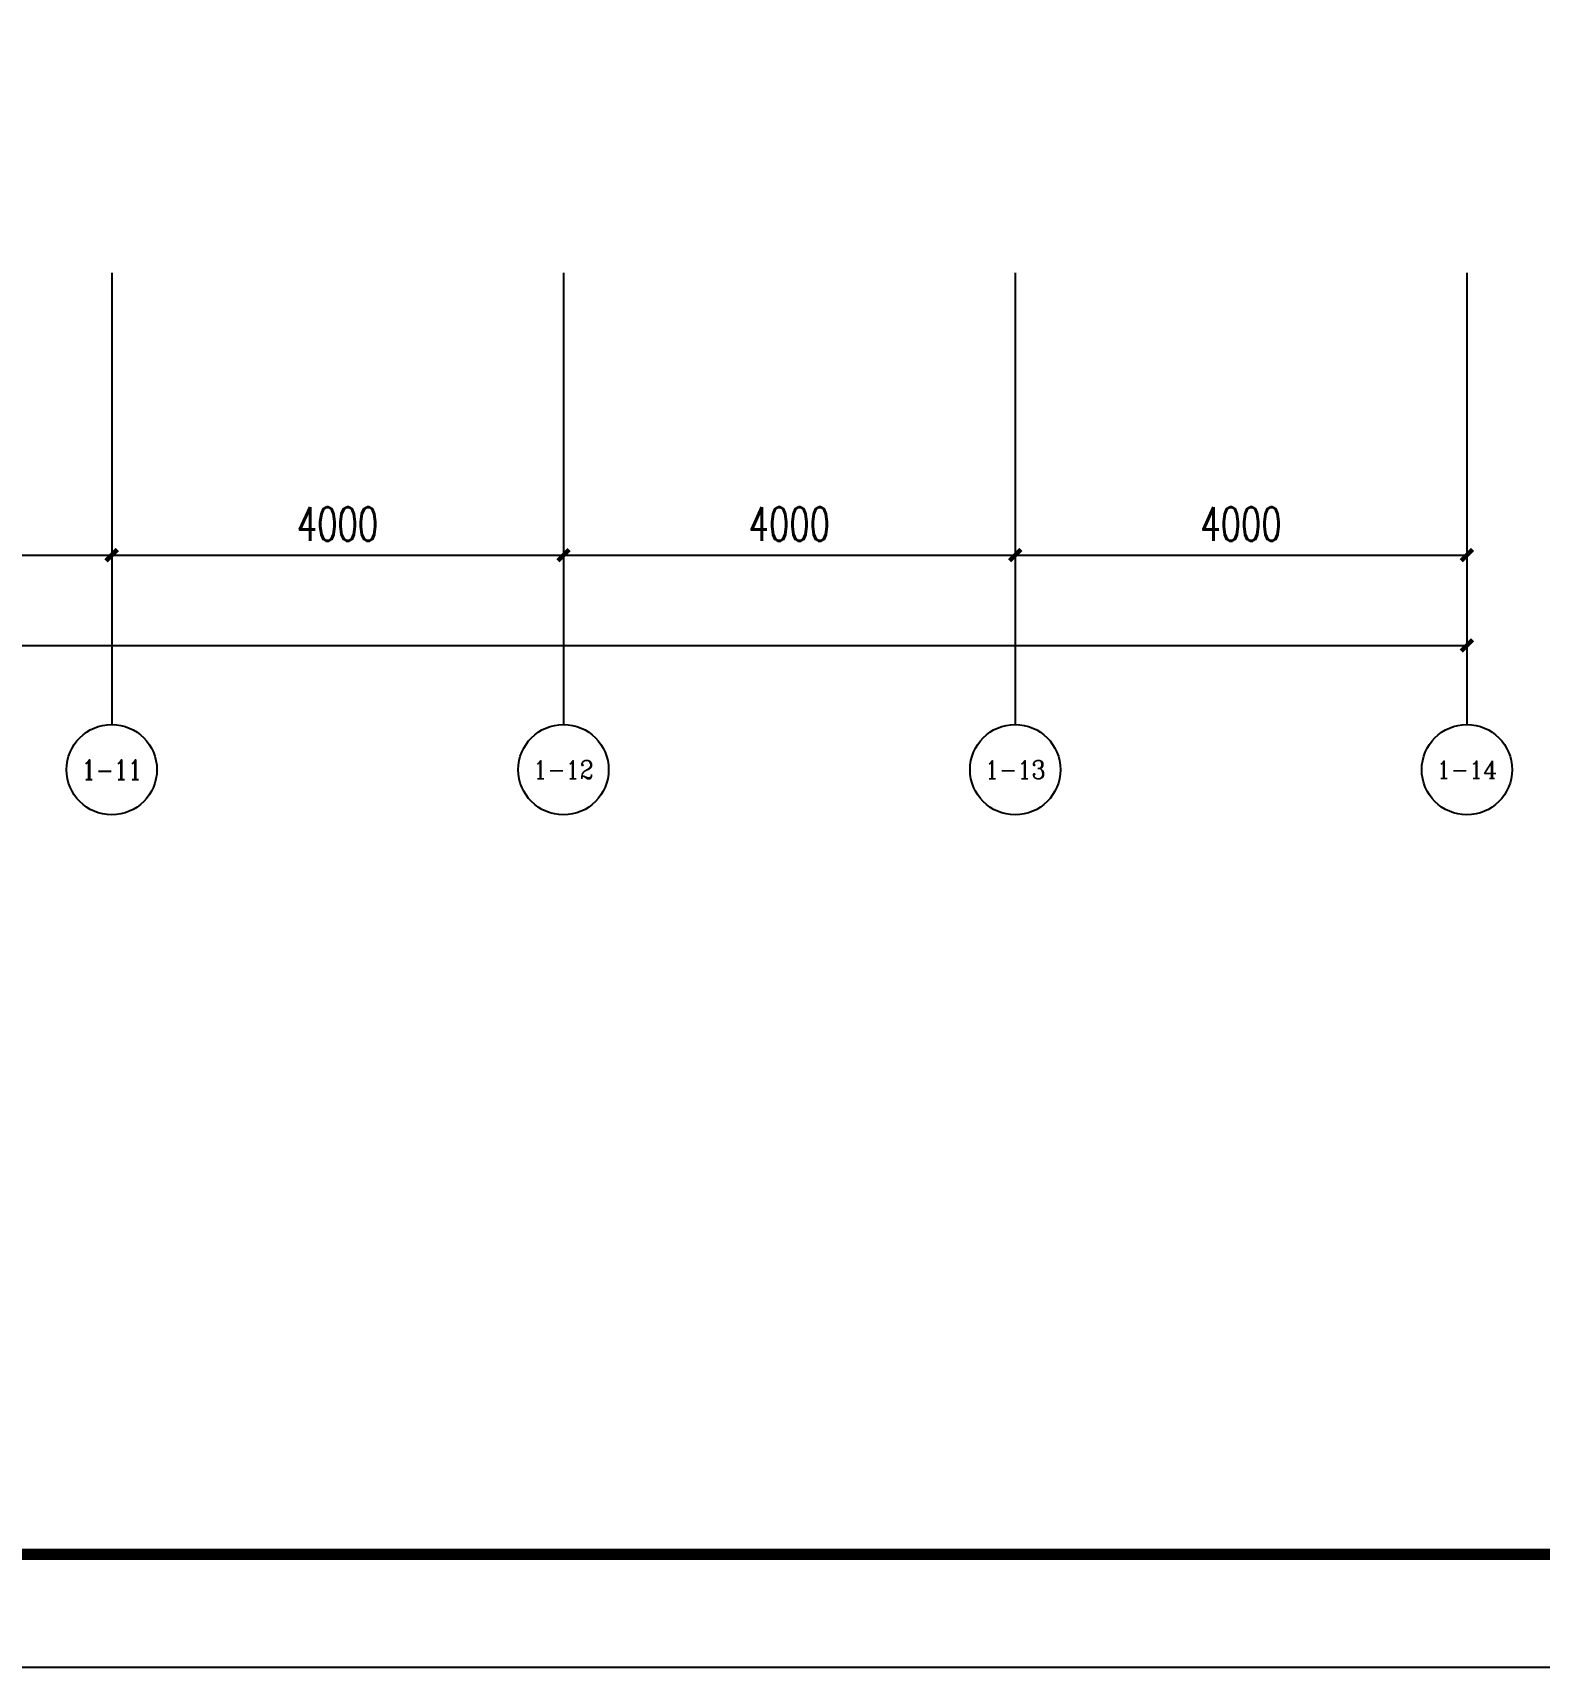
# Model space of a CAD drawing. Extents: x -6243262 to 3079315, y -2914302 to 172723.
# Drawn here: x -5753181 to -5739840, y -799772 to -785297 of the extents above; entities that cross this region are included whole.
import ezdxf
from ezdxf.enums import TextEntityAlignment as Align

# ---------------------------------------------------------------- set-up
doc = ezdxf.new("R2010")
doc.units = 0
doc.header["$LTSCALE"] = 1000
for name, color, linetype in [('AXIS', 3, 'Continuous'), ('AXIS_TEXT', 7, 'Continuous'), ('PUB_TITLE', 4, 'Continuous')]:
    doc.layers.add(name, color=color, linetype=linetype)
doc.styles.add('_TCH_AXIS', font='COMPLEX', dxfattribs={"bigfont": 'GBCBIG'})
doc.styles.add('_TCH_DIM_T3', font='SIMPLEX', dxfattribs={"width": 0.705882, "bigfont": 'GBCBIG'})
doc.styles.add('COMPLEX', font='COMPLEX')
doc.dimstyles.new('_TCH_ARCH&&100', dxfattribs={"dimtxt": 297.5, "dimasz": 100, "dimexe": 250, "dimexo": 300, "dimgap": 126.25, "dimtad": 1, "dimdec": 0, "dimzin": 0, "dimdsep": 46, "dimtxsty": '_TCH_DIM_T3', "dimblk": 'ARCHTICK', "dimcen": 0.09, "dimclrt": 7, "dimazin": 2, "dimtfac": 1, "dimtdec": 0, "dimtix": 1, "dimtmove": 2, "dimatfit": 3, "dimfxl": 0, "dimtolj": 1, "dimtzin": 0, "dimarcsym": 0})

# ---------------------------------------------------------------- blocks, each defined once
blk = doc.blocks.new('_AXISO')
at = {"color": 0}
blk.add_circle((0, 0), 0.5, dxfattribs=at)
at = {"layer": 'AXIS_TEXT', "color": 0, "style": 'COMPLEX', "width": 1.041667}
blk.add_attdef('A', text='', height=0.56, dxfattribs=at).set_placement((-0.25, -0.28), (0.25, -0.28), align=Align.FIT)
blk = doc.blocks.new('_ArchTick')
at = {"color": 0, "linetype": 'ByBlock', "const_width": 0.4}
blk.add_lwpolyline([(-0.5, -0.5), (0.5, 0.5)], dxfattribs=at)
blk = doc.blocks.new('*D86')
at = {"layer": 'AXIS', "color": 0, "lineweight": -2, "transparency": 16777216}
for p, q in [((1357095, -788352), (1357095, -791602)), ((1397095, -788352), (1397095, -791602)), ((1357095, -791352), (1397095, -791352))]:
    blk.add_line(p, q, dxfattribs=at)
at = {"layer": 'Defpoints', "color": 0, "transparency": 16777216}
for p in [(1357095, -788052), (1397095, -788052), (1397095, -791352)]:
    blk.add_point(p, dxfattribs=at)
at = {"layer": 'AXIS', "color": 0, "lineweight": -2, "transparency": 16777216, "xscale": 100, "yscale": 100, "zscale": 100, "rotation": 180}
blk.add_blockref('_ArchTick', (1357095, -791352), dxfattribs=at)
at = {"layer": 'AXIS', "color": 0, "lineweight": -2, "transparency": 16777216, "xscale": 100, "yscale": 100, "zscale": 100}
blk.add_blockref('_ArchTick', (1397095, -791352), dxfattribs=at)
at = {"layer": 'AXIS', "color": 7, "transparency": 16777216, "insert": (1377095, -791077), "char_height": 297.5, "attachment_point": 5, "style": '_TCH_DIM_T3'}
blk.add_mtext('\\A1;40000', dxfattribs=at)
blk = doc.blocks.new('*D87')
at = {"layer": 'AXIS', "color": 0, "lineweight": -2, "transparency": 16777216}
for p, q in [((1393095, -788352), (1393095, -790802)), ((1397095, -788352), (1397095, -790802)), ((1393095, -790552), (1397095, -790552))]:
    blk.add_line(p, q, dxfattribs=at)
at = {"layer": 'Defpoints', "color": 0, "transparency": 16777216}
for p in [(1393095, -788052), (1397095, -788052), (1397095, -790552)]:
    blk.add_point(p, dxfattribs=at)
at = {"layer": 'AXIS', "color": 0, "lineweight": -2, "transparency": 16777216, "xscale": 100, "yscale": 100, "zscale": 100, "rotation": 180}
blk.add_blockref('_ArchTick', (1393095, -790552), dxfattribs=at)
at = {"layer": 'AXIS', "color": 0, "lineweight": -2, "transparency": 16777216, "xscale": 100, "yscale": 100, "zscale": 100}
blk.add_blockref('_ArchTick', (1397095, -790552), dxfattribs=at)
at = {"layer": 'AXIS', "color": 7, "transparency": 16777216, "insert": (1395095, -790277), "char_height": 297.5, "attachment_point": 5, "style": '_TCH_DIM_T3'}
blk.add_mtext('\\A1;4000', dxfattribs=at)
blk = doc.blocks.new('*D88')
at = {"layer": 'AXIS', "color": 0, "lineweight": -2, "transparency": 16777216}
for p, q in [((1389095, -788352), (1389095, -790802)), ((1393095, -788352), (1393095, -790802)), ((1389095, -790552), (1393095, -790552))]:
    blk.add_line(p, q, dxfattribs=at)
at = {"layer": 'Defpoints', "color": 0, "transparency": 16777216}
for p in [(1389095, -788052), (1393095, -788052), (1393095, -790552)]:
    blk.add_point(p, dxfattribs=at)
at = {"layer": 'AXIS', "color": 0, "lineweight": -2, "transparency": 16777216, "xscale": 100, "yscale": 100, "zscale": 100, "rotation": 180}
blk.add_blockref('_ArchTick', (1389095, -790552), dxfattribs=at)
at = {"layer": 'AXIS', "color": 0, "lineweight": -2, "transparency": 16777216, "xscale": 100, "yscale": 100, "zscale": 100}
blk.add_blockref('_ArchTick', (1393095, -790552), dxfattribs=at)
at = {"layer": 'AXIS', "color": 7, "transparency": 16777216, "insert": (1391095, -790277), "char_height": 297.5, "attachment_point": 5, "style": '_TCH_DIM_T3'}
blk.add_mtext('\\A1;4000', dxfattribs=at)
blk = doc.blocks.new('*D89')
at = {"layer": 'AXIS', "color": 0, "lineweight": -2, "transparency": 16777216}
for p, q in [((1385095, -788352), (1385095, -790802)), ((1389095, -788352), (1389095, -790802)), ((1385095, -790552), (1389095, -790552))]:
    blk.add_line(p, q, dxfattribs=at)
at = {"layer": 'Defpoints', "color": 0, "transparency": 16777216}
for p in [(1385095, -788052), (1389095, -788052), (1389095, -790552)]:
    blk.add_point(p, dxfattribs=at)
at = {"layer": 'AXIS', "color": 0, "lineweight": -2, "transparency": 16777216, "xscale": 100, "yscale": 100, "zscale": 100, "rotation": 180}
blk.add_blockref('_ArchTick', (1385095, -790552), dxfattribs=at)
at = {"layer": 'AXIS', "color": 0, "lineweight": -2, "transparency": 16777216, "xscale": 100, "yscale": 100, "zscale": 100}
blk.add_blockref('_ArchTick', (1389095, -790552), dxfattribs=at)
at = {"layer": 'AXIS', "color": 7, "transparency": 16777216, "insert": (1387095, -790277), "char_height": 297.5, "attachment_point": 5, "style": '_TCH_DIM_T3'}
blk.add_mtext('\\A1;4000', dxfattribs=at)
blk = doc.blocks.new('*D90')
at = {"layer": 'AXIS', "color": 0, "lineweight": -2, "transparency": 16777216}
for p, q in [((1381095, -788352), (1381095, -790802)), ((1385095, -788352), (1385095, -790802)), ((1381095, -790552), (1385095, -790552))]:
    blk.add_line(p, q, dxfattribs=at)
at = {"layer": 'Defpoints', "color": 0, "transparency": 16777216}
for p in [(1381095, -788052), (1385095, -788052), (1385095, -790552)]:
    blk.add_point(p, dxfattribs=at)
at = {"layer": 'AXIS', "color": 0, "lineweight": -2, "transparency": 16777216, "xscale": 100, "yscale": 100, "zscale": 100, "rotation": 180}
blk.add_blockref('_ArchTick', (1381095, -790552), dxfattribs=at)
at = {"layer": 'AXIS', "color": 0, "lineweight": -2, "transparency": 16777216, "xscale": 100, "yscale": 100, "zscale": 100}
blk.add_blockref('_ArchTick', (1385095, -790552), dxfattribs=at)
at = {"layer": 'AXIS', "color": 7, "transparency": 16777216, "insert": (1383095, -790277), "char_height": 297.5, "attachment_point": 5, "style": '_TCH_DIM_T3'}
blk.add_mtext('\\A1;4000', dxfattribs=at)
blk = doc.blocks.new('22')
at = {"layer": 'AXIS', "color": 8}
for p, q in [((1385095.1, -788052.2), (1385095.1, -792052.2)), ((1389095.1, -788052.2), (1389095.1, -792052.2)), ((1393095.1, -788052.2), (1393095.1, -792052.2)), ((1397095.1, -788052.2), (1397095.1, -792052.2))]:
    blk.add_line(p, q, dxfattribs=at)
ref = blk.add_blockref('_AXISO', (1385095.1, -792452.2), dxfattribs=dict(at, xscale=800, yscale=800, zscale=800))
ref.add_attrib('A', '1-11', dxfattribs={"layer": 'AXIS_TEXT', "height": 172.16, "style": '_TCH_AXIS'}).set_placement((1384828.7, -792538.3), (1385361.6, -792538.3), align=Align.FIT)
ref = blk.add_blockref('_AXISO', (1389095.1, -792452.2), dxfattribs=dict(at, xscale=800, yscale=800, zscale=800))
ref.add_attrib('A', '1-12', dxfattribs={"layer": 'AXIS_TEXT', "height": 160.91, "style": '_TCH_AXIS'}).set_placement((1388826.9, -792532.6), (1389363.3, -792532.6), align=Align.FIT)
ref = blk.add_blockref('_AXISO', (1393095.1, -792452.2), dxfattribs=dict(at, xscale=800, yscale=800, zscale=800))
ref.add_attrib('A', '1-13', dxfattribs={"layer": 'AXIS_TEXT', "height": 160.91, "style": '_TCH_AXIS'}).set_placement((1392826.9, -792532.6), (1393363.3, -792532.6), align=Align.FIT)
ref = blk.add_blockref('_AXISO', (1397095.1, -792452.2), dxfattribs=dict(at, xscale=800, yscale=800, zscale=800))
ref.add_attrib('A', '1-14', dxfattribs={"layer": 'AXIS_TEXT', "height": 156.8, "style": '_TCH_AXIS'}).set_placement((1396826.3, -792530.6), (1397363.9, -792530.6), align=Align.FIT)
for p1, p2, distance, picture, middle in [((1357095.1, -788052.2), (1397095.1, -788052.2), -3300, '*D86', (1377095.1, -791077.2)), ((1381095.1, -788052.2), (1385095.1, -788052.2), -2500, '*D90', (1383095.1, -790277.2)), ((1385095.1, -788052.2), (1389095.1, -788052.2), -2500, '*D89', (1387095.1, -790277.2)), ((1389095.1, -788052.2), (1393095.1, -788052.2), -2500, '*D88', (1391095.1, -790277.2)), ((1393095.1, -788052.2), (1397095.1, -788052.2), -2500, '*D87', (1395095.1, -790277.2))]:
    dim = blk.add_aligned_dim(p1=p1, p2=p2, distance=distance, dimstyle='_TCH_ARCH&&100', dxfattribs=at)
    dim.commit()
    dim.dimension.update_dxf_attribs({"geometry": picture, "text_midpoint": middle})

msp = doc.modelspace()

# ---------------------------------------------------------------- linework, layer by layer
at = {"layer": 'PUB_TITLE'}
msp.add_lwpolyline([(-5788013.8, -799772.5), (-5728613.8, -799772.5), (-5728613.8, -757772.5), (-5788013.8, -757772.5)], close=True, dxfattribs=at)
at = {"layer": 'PUB_TITLE', "const_width": 100}
msp.add_lwpolyline([(-5786513.8, -798772.5), (-5729613.8, -798772.5), (-5729613.8, -758772.5), (-5786513.8, -758772.5)], close=True, dxfattribs=at)

# ---------------------------------------------------------------- block references
msp.add_blockref('22', (-7137576.4, 628.6))

doc.saveas('drawing.dxf')
